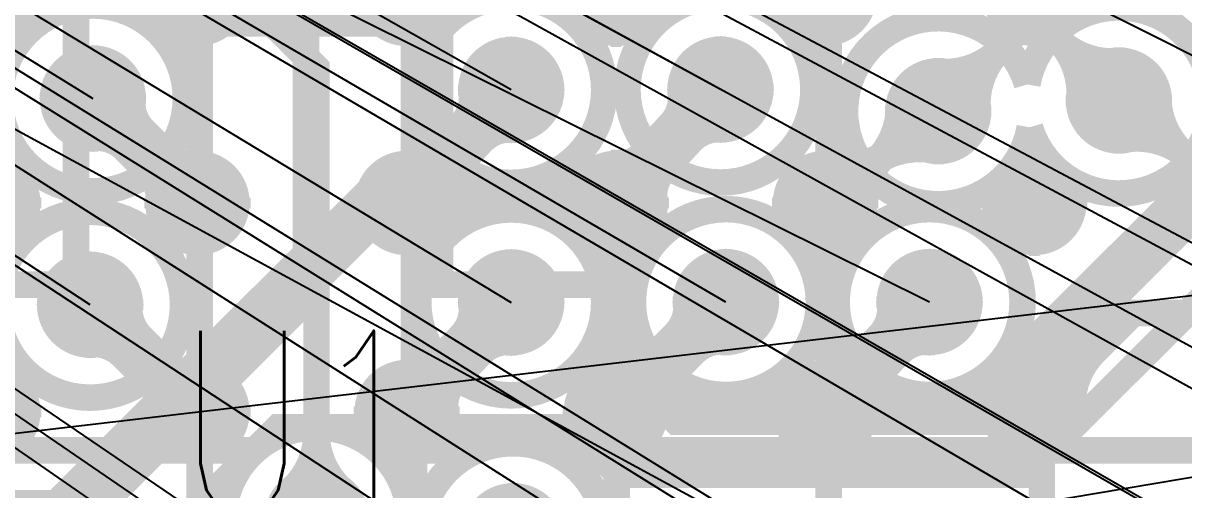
# Model space of a CAD drawing. Extents: x -4539 to 5978, y -4736 to 3041.
# Drawn here: x 1305.8 to 1524.2, y 713.7 to 801.6 of the extents above; entities that cross this region are included whole.
import ezdxf
from ezdxf.enums import TextEntityAlignment as Align

# ---------------------------------------------------------------- set-up
doc = ezdxf.new("R2010")
doc.units = 0
for name, pattern in [('SIG_1', [2, 1, 1]), ('SIG_109', [2, 1, 1]), ('SIG_113', [2, 1, 1]), ('SIG_115', [2, 1, 1]), ('SIG_163', [2, 1, 1]), ('SIG_173', [2, 1, 1]), ('SIG_195', [2, 1, 1]), ('SIG_196', [2, 1, 1]), ('SIG_20', [2, 1, 1]), ('SIG_31', [2, 1, 1]), ('SIG_58', [2, 1, 1]), ('SIG_61', [2, 1, 1]), ('SIG_63', [2, 1, 1]), ('SIG_71', [2, 1, 1])]:
    doc.linetypes.add(name, pattern=pattern)
doc.layers.get('0').update_dxf_attribs({"color": 254, "linetype": 'CONTINUOUS'})
for name, color, linetype in [('DRIL_NPLTE_THRU_01', 16, 'CONTINUOUS'), ('DRIL_NPLTE_THRU_02', 2, 'CONTINUOUS'), ('DRIL_NPLTE_THRU_03', 34, 'CONTINUOUS'), ('DRIL_NPLTE_THRU_04', 96, 'CONTINUOUS'), ('DRIL_NPLTE_THRU_05', 6, 'CONTINUOUS'), ('DRIL_NPLTE_THRU_06', 176, 'CONTINUOUS'), ('DRIL_PLTE_THRU_01', 16, 'CONTINUOUS'), ('DRIL_PLTE_THRU_02', 2, 'CONTINUOUS'), ('DRIL_PLTE_THRU_03', 34, 'CONTINUOUS'), ('DRIL_PLTE_THRU_04', 96, 'CONTINUOUS'), ('DRIL_PLTE_THRU_05', 6, 'CONTINUOUS'), ('DRIL_PLTE_THRU_06', 176, 'CONTINUOUS'), ('DRIL_SYMBOL', 254, 'CONTINUOUS'), ('LINK_00', 254, 'CONTINUOUS'), ('PADS_BOT', 5, 'CONTINUOUS'), ('PADS_INNER', 1, 'CONTINUOUS'), ('PADS_TOP', 1, 'CONTINUOUS'), ('PART_BOT_2DLINE_00', 4, 'CONTINUOUS'), ('PART_NAME_27', 3, 'CONTINUOUS'), ('POUR_VIATHERM_02', 56, 'CONTINUOUS'), ('POUR_VIATHERM_05', 216, 'CONTINUOUS'), ('POUR_VOID_02', 56, 'CONTINUOUS'), ('POUR_VOID_05', 216, 'CONTINUOUS'), ('TEAR_01', 1, 'CONTINUOUS'), ('TEAR_03', 43, 'CONTINUOUS'), ('TEAR_04', 3, 'CONTINUOUS'), ('TEAR_06', 5, 'CONTINUOUS'), ('TRACE_01', 1, 'CONTINUOUS'), ('TRACE_03', 43, 'CONTINUOUS'), ('TRACE_04', 3, 'CONTINUOUS'), ('TRACE_06', 5, 'CONTINUOUS'), ('VIAPTS', 1, 'CONTINUOUS')]:
    doc.layers.add(name, color=color, linetype=linetype)
doc.styles.add('W5', font='simplex', dxfattribs={"width": 0.75})

# ---------------------------------------------------------------- blocks, each defined once
blk = doc.blocks.new('POUR_VOID_619')
at = {"layer": 'POUR_VOID_02', "const_width": 5}
blk.add_lwpolyline([(-4856.5, -5792, 1), (-4821.5, -5792, 1)], format="xyb", close=True, dxfattribs=at)
blk = doc.blocks.new('POUR_VOID_608')
at = {"layer": 'POUR_VOID_02', "const_width": 5}
blk.add_lwpolyline([(-4819.5, -5795, 1), (-4784.5, -5795, 1)], format="xyb", close=True, dxfattribs=at)
blk = doc.blocks.new('POUR_VOID_588')
at = {"layer": 'POUR_VOID_02', "const_width": 5}
blk.add_lwpolyline([(-4705.24, -5709.97, -8.563783), (-4704.76, -5718.03, -8.563783)], format="xyb", close=True, dxfattribs=at)
blk = doc.blocks.new('POUR_VOID_587')
at = {"layer": 'POUR_VOID_02', "const_width": 5}
blk.add_lwpolyline([(-4741.12, -5750.94, 1), (-4706.12, -5750.94, 1)], format="xyb", close=True, dxfattribs=at)
blk = doc.blocks.new('POUR_OUTLINE_418')
for name in ['POUR_VOID_588', 'POUR_VOID_587', 'POUR_VOID_619', 'POUR_VOID_608']:
    blk.add_blockref(name, (0, 0))
blk = doc.blocks.new('POUR_VIATHERM_834')
at = {"layer": 'POUR_VIATHERM_02'}
for points in [[(-4761.96, -5740.94), (-4761.96, -5740.94)], [(-4771.96, -5750.94), (-4771.96, -5750.94)], [(-4751.96, -5750.94), (-4751.96, -5750.94)], [(-4761.96, -5760.94), (-4761.96, -5760.94)]]:
    blk.add_lwpolyline(points, dxfattribs=at)
blk = doc.blocks.new('POUR_VIATHERM_835')
at = {"layer": 'POUR_VIATHERM_02'}
for points in [[(-4802.36, -5741), (-4802.36, -5741)], [(-4812.36, -5751), (-4812.36, -5751)], [(-4792.36, -5751), (-4792.36, -5751)], [(-4802.36, -5761), (-4802.36, -5761)]]:
    blk.add_lwpolyline(points, dxfattribs=at)
blk = doc.blocks.new('POUR_VIATHERM_836')
at = {"layer": 'POUR_VIATHERM_02'}
for points in [[(-4881.63, -5741.44), (-4881.63, -5741.44)], [(-4891.63, -5751.44), (-4891.63, -5751.44)], [(-4871.63, -5751.44), (-4871.63, -5751.44)], [(-4881.63, -5761.44), (-4881.63, -5761.44)]]:
    blk.add_lwpolyline(points, dxfattribs=at)
blk = doc.blocks.new('POUR_VIATHERM_838')
at = {"layer": 'POUR_VIATHERM_02'}
for points in [[(-4762.99, -5700.94), (-4762.99, -5700.94)], [(-4772.99, -5710.94), (-4772.99, -5710.94)], [(-4752.99, -5710.94), (-4752.99, -5710.94)], [(-4762.99, -5720.94), (-4762.99, -5720.94)]]:
    blk.add_lwpolyline(points, dxfattribs=at)
blk = doc.blocks.new('POUR_VIATHERM_839')
at = {"layer": 'POUR_VIATHERM_02'}
for points in [[(-4802.36, -5701), (-4802.36, -5701)], [(-4812.36, -5711), (-4812.36, -5711)], [(-4792.36, -5711), (-4792.36, -5711)], [(-4802.36, -5721), (-4802.36, -5721)]]:
    blk.add_lwpolyline(points, dxfattribs=at)
blk = doc.blocks.new('POUR_VIATHERM_840')
at = {"layer": 'POUR_VIATHERM_02'}
for points in [[(-4881.1, -5702.6), (-4881.1, -5702.6)], [(-4891.1, -5712.6), (-4891.1, -5712.6)], [(-4871.1, -5712.6), (-4871.1, -5712.6)], [(-4881.1, -5722.6), (-4881.1, -5722.6)]]:
    blk.add_lwpolyline(points, dxfattribs=at)
blk = doc.blocks.new('POUR_HEADER_0')
for name in ['POUR_OUTLINE_418', 'POUR_VIATHERM_840', 'POUR_VIATHERM_839', 'POUR_VIATHERM_838', 'POUR_VIATHERM_836', 'POUR_VIATHERM_835', 'POUR_VIATHERM_834']:
    blk.add_blockref(name, (6185, 6485))
blk = doc.blocks.new('POUR_VOID_254')
at = {"layer": 'POUR_VOID_05', "const_width": 5}
blk.add_lwpolyline([(-4898.6, -5712.6, 1), (-4863.6, -5712.6, 1)], format="xyb", close=True, dxfattribs=at)
blk = doc.blocks.new('POUR_VOID_253')
at = {"layer": 'POUR_VOID_05', "const_width": 5}
blk.add_lwpolyline([(-4899.13, -5751.44, 1), (-4864.13, -5751.44, 1)], format="xyb", close=True, dxfattribs=at)
blk = doc.blocks.new('POUR_VOID_240')
at = {"layer": 'POUR_VOID_05', "const_width": 5}
blk.add_lwpolyline([(-4819.86, -5711, 1), (-4784.86, -5711, 1)], format="xyb", close=True, dxfattribs=at)
blk = doc.blocks.new('POUR_VOID_239')
at = {"layer": 'POUR_VOID_05', "const_width": 5}
blk.add_lwpolyline([(-4819.86, -5751, 1), (-4784.86, -5751, 1)], format="xyb", close=True, dxfattribs=at)
blk = doc.blocks.new('POUR_VOID_234')
at = {"layer": 'POUR_VOID_05', "const_width": 5}
blk.add_lwpolyline([(-4780.49, -5710.94, 1), (-4745.49, -5710.94, 1)], format="xyb", close=True, dxfattribs=at)
blk = doc.blocks.new('POUR_VOID_233')
at = {"layer": 'POUR_VOID_05', "const_width": 5}
blk.add_lwpolyline([(-4779.46, -5750.94, 1), (-4744.46, -5750.94, 1)], format="xyb", close=True, dxfattribs=at)
blk = doc.blocks.new('POUR_VOID_218')
at = {"layer": 'POUR_VOID_05', "const_width": 5}
blk.add_lwpolyline([(-4705.24, -5709.97, -8.563783), (-4704.76, -5718.03, -8.563783)], format="xyb", close=True, dxfattribs=at)
blk = doc.blocks.new('POUR_VOID_187')
at = {"layer": 'POUR_VOID_05', "const_width": 5}
blk.add_lwpolyline([(-5024.47, -5778.84), (-4850.53, -5778.84, -0.376162), (-4827.47, -5778.84), (-4808.71, -5778.84, -0.199413), (-4795.29, -5778.84), (-4391.42, -5778.84, -0.909159), (-4356.58, -5778.84), (-4312.89, -5778.84), (-4312.89, -5777.98, -0.431654), (-4312.89, -5752.51), (-4312.89, -5740.93, -0.340655), (-4312.89, -5719.57), (-4312.89, -5710.74, -0.604085), (-4312.89, -5679.76), (-4312.89, -5674.69, -1.551332), (-4338.5, -5655.7, -1.352846), (-4312.89, -5634.16), (-4312.89, -5488.72, -0.414214), (-4297.89, -5473.72)], format="xyb", dxfattribs=at)
blk = doc.blocks.new('POUR_OUTLINE_162')
for name in ['POUR_VOID_187', 'POUR_VOID_240', 'POUR_VOID_234', 'POUR_VOID_254', 'POUR_VOID_218', 'POUR_VOID_239', 'POUR_VOID_233', 'POUR_VOID_253']:
    blk.add_blockref(name, (0, 0))
blk = doc.blocks.new('POUR_VIATHERM_406')
at = {"layer": 'POUR_VIATHERM_05'}
for points in [[(-4723.62, -5740.94), (-4723.62, -5740.94)], [(-4733.62, -5750.94), (-4733.62, -5750.94)], [(-4713.62, -5750.94), (-4713.62, -5750.94)], [(-4723.62, -5760.94), (-4723.62, -5760.94)]]:
    blk.add_lwpolyline(points, dxfattribs=at)
blk = doc.blocks.new('POUR_HEADER_3')
for name in ['POUR_OUTLINE_162', 'POUR_VIATHERM_406']:
    blk.add_blockref(name, (6185, 6485))
blk = doc.blocks.new('DRIL_SYMBOL_0')
at = {"layer": 'DRIL_SYMBOL', "const_width": 2}
for points in [[(0, -10), (0, 10)], [(-10, 0), (10, 0)]]:
    blk.add_lwpolyline(points, dxfattribs=at)
blk = doc.blocks.new('DRIL_HOLE_0')
blk.add_lwpolyline([(0, 0, 1), (0, 0, 1)], format="xyb", close=True)
blk.add_blockref('DRIL_SYMBOL_0', (0, 0))
blk = doc.blocks.new('PAD_2')
blk.add_lwpolyline([(0, 0, 1), (0, 0, 1)], format="xyb", close=True)
blk = doc.blocks.new('PAD_8')
at = {"const_width": 9.84}
blk.add_lwpolyline([(0, -4.92, 1), (0, 4.92, 1)], format="xyb", close=True, dxfattribs=at)
blk = doc.blocks.new('STK_TOP_10')
at = {"layer": 'DRIL_NPLTE_THRU_01'}
blk.add_blockref('DRIL_HOLE_0', (0, 0), dxfattribs=at)
at = {"layer": 'DRIL_NPLTE_THRU_02'}
blk.add_blockref('DRIL_HOLE_0', (0, 0), dxfattribs=at)
at = {"layer": 'DRIL_NPLTE_THRU_03'}
blk.add_blockref('DRIL_HOLE_0', (0, 0), dxfattribs=at)
at = {"layer": 'DRIL_NPLTE_THRU_04'}
blk.add_blockref('DRIL_HOLE_0', (0, 0), dxfattribs=at)
at = {"layer": 'DRIL_NPLTE_THRU_05'}
blk.add_blockref('DRIL_HOLE_0', (0, 0), dxfattribs=at)
at = {"layer": 'DRIL_NPLTE_THRU_06'}
blk.add_blockref('DRIL_HOLE_0', (0, 0), dxfattribs=at)
at = {"layer": 'PADS_BOT'}
blk.add_blockref('PAD_2', (0, 0), dxfattribs=at)
at = {"layer": 'PADS_INNER'}
blk.add_blockref('PAD_2', (0, 0), dxfattribs=at)
at = {"layer": 'PADS_TOP'}
blk.add_blockref('PAD_8', (0, 0), dxfattribs=at)
blk = doc.blocks.new('SYM_TOP_8')
for p in [(-59.06, 98.43), (-19.69, 98.43), (19.69, 98.43), (59.06, 98.43), (98.43, 98.43), (137.8, 98.43), (-59.06, 59.06), (-19.69, 59.06), (19.69, 59.06), (59.06, 59.06), (98.43, 59.06), (137.8, 59.06), (-59.06, 19.69), (-19.69, 19.69), (19.69, 19.69), (59.06, 19.69), (98.43, 19.69), (137.8, 19.69)]:
    blk.add_blockref('STK_TOP_10', p)
blk = doc.blocks.new('PART_TOP_33')
blk.add_blockref('SYM_TOP_8', (0, 0))
at = {"layer": 'PART_NAME_27', "style": 'W5', "width": 0.75}
blk.add_text('U1', height=35, dxfattribs=at).set_placement((0, 0), align=Align.CENTER)
blk = doc.blocks.new('SMOOTH_5')
at = {"const_width": 2.5}
blk.add_lwpolyline([(-1.25, 0, 1), (1.25, 0, 1)], format="xyb", close=True, dxfattribs=at)
blk = doc.blocks.new('PART_BODY_BOT_9')
at = {"layer": 'PART_BOT_2DLINE_00', "const_width": 5}
blk.add_lwpolyline([(-338.58, 265.75), (-42.32, 265.75), (-42.32, 232.53), (42.32, 232.53), (42.32, 265.75), (338.58, 265.75), (338.58, -265.75), (-338.58, -265.75)], close=True, dxfattribs=at)
at = {"layer": 'PART_BOT_2DLINE_00'}
for p in [(-42.32, 265.75), (42.32, 265.75), (-42.32, 232.53)]:
    blk.add_blockref('SMOOTH_5', p, dxfattribs=at)
blk = doc.blocks.new('SYM_BOT_11')
blk.add_blockref('PART_BODY_BOT_9', (0, 0))
blk = doc.blocks.new('PART_BOT_36')
blk.add_blockref('SYM_BOT_11', (0, 0))
blk = doc.blocks.new('PART_BOT_39')
blk.add_blockref('SYM_BOT_11', (0, 0))
blk = doc.blocks.new('TRACE_1284')
at = {"layer": 'TRACE_06', "linetype": 'SIG_1', "const_width": 5}
blk.add_lwpolyline([(1158.27, 320.24), (1158.27, 337.66), (1161.08, 345.3), (1165.14, 356.3), (1165.14, 363.89), (1189.79, 388.54), (1191.43, 388.54), (1250.42, 447.53), (1250.42, 464.17), (1277.66, 491.41), (1283.34, 491.41), (1300.45, 508.51), (1300.45, 690.74), (1359, 749.29), (1359, 824)], dxfattribs=at)
blk = doc.blocks.new('SMOOTH_10')
at = {"const_width": 5}
blk.add_lwpolyline([(-2.5, 0, 1), (2.5, 0, 1)], format="xyb", close=True, dxfattribs=at)
blk = doc.blocks.new('TRACE_900')
at = {"layer": 'TRACE_03', "linetype": 'SIG_20', "const_width": 10}
blk.add_lwpolyline([(816, 639), (954.95, 639), (1005.24, 689.29), (1143.71, 689.29), (1145, 688), (1183, 688), (1203.66, 708.66), (1313, 708.66), (1373.34, 769), (1405.92, 769), (1417.84, 757.08), (1417.84, 740.98), (1429.75, 729.06), (1486.72, 729.06), (1547.01, 789.35), (1565.42, 789.35), (1584.07, 808), (1626.8, 808), (1629.1, 810.3), (1764.65, 810.3), (1786.03, 831.68), (1843.68, 831.68), (1871, 859)], dxfattribs=at)
at = {"layer": 'TRACE_03'}
for p in [(1373.34, 769), (1405.92, 769), (1417.84, 757.08), (1417.84, 740.98), (1429.75, 729.06), (1486.72, 729.06)]:
    blk.add_blockref('SMOOTH_10', p, dxfattribs=at)
blk = doc.blocks.new('TEAR_2008008000141')
at = {"const_width": 5}
for points in [[(11.67, 11.67, -0.196262), (1.42, 7.36)], [(11.67, 11.67, -0.067729), (4.35, 6.11)], [(11.67, 11.67, 0.067729), (6.11, 4.35)], [(11.67, 11.67, 0.196262), (7.36, 1.42)]]:
    blk.add_lwpolyline(points, format="xyb", dxfattribs=at)
for p in [(11.67, 11.67), (11.67, 11.67), (11.67, 11.67), (11.67, 11.67), (1.42, 7.36), (4.35, 6.11), (6.11, 4.35), (7.36, 1.42)]:
    blk.add_blockref('SMOOTH_5', p)
blk = doc.blocks.new('TEAR_2008008000142')
at = {"const_width": 5}
for points in [[(-11.67, -11.67, 0.196262), (-7.36, -1.42)], [(-11.67, -11.67, 0.067729), (-6.11, -4.35)], [(-11.67, -11.67, -0.067729), (-4.35, -6.11)], [(-11.67, -11.67, -0.196262), (-1.42, -7.36)]]:
    blk.add_lwpolyline(points, format="xyb", dxfattribs=at)
for p in [(-7.36, -1.42), (-6.11, -4.35), (-4.35, -6.11), (-1.42, -7.36), (-11.67, -11.67), (-11.67, -11.67), (-11.67, -11.67), (-11.67, -11.67)]:
    blk.add_blockref('SMOOTH_5', p)
blk = doc.blocks.new('TRACE_992')
at = {"layer": 'TRACE_03', "linetype": 'SIG_31', "const_width": 5}
blk.add_lwpolyline([(1478, 785), (1500.96, 807.96), (1557.71, 807.96), (1574, 824.25), (1574, 831.75), (1589.25, 847), (1652, 847), (1676, 871)], dxfattribs=at)
at = {"layer": 'TEAR_03'}
for name, p in [('TEAR_2008008000142', (1676, 871)), ('TEAR_2008008000141', (1478, 785))]:
    blk.add_blockref(name, p, dxfattribs=at)
at = {"layer": 'TRACE_03'}
for p in [(1676, 871), (1589.25, 847), (1652, 847), (1574, 831.75), (1574, 824.25), (1500.96, 807.96), (1557.71, 807.96), (1478, 785)]:
    blk.add_blockref('SMOOTH_5', p, dxfattribs=at)
blk = doc.blocks.new('TEAR_2008008000145')
at = {"const_width": 5}
for points in [[(12.55, 10.18, -0.196261), (2.14, 7.03)], [(12.55, 10.18, -0.067729), (4.86, 5.5)], [(12.55, 10.18, 0.067729), (6.39, 3.62)], [(12.55, 10.18, 0.196262), (7.31, 0.64)]]:
    blk.add_lwpolyline(points, format="xyb", dxfattribs=at)
for p in [(12.55, 10.18), (12.55, 10.18), (12.55, 10.18), (12.55, 10.18), (2.14, 7.03), (4.86, 5.5), (6.39, 3.62), (7.31, 0.64)]:
    blk.add_blockref('SMOOTH_5', p)
blk = doc.blocks.new('TEAR_2008008000146')
at = {"const_width": 5}
for points in [[(-12.81, -10.39, 0.196262), (-7.47, -0.65)], [(-12.81, -10.39, 0.067729), (-6.53, -3.7)], [(-12.81, -10.39, -0.067729), (-4.96, -5.62)], [(-12.81, -10.39, -0.196262), (-2.18, -7.18)]]:
    blk.add_lwpolyline(points, format="xyb", dxfattribs=at)
for p in [(-7.47, -0.65), (-6.53, -3.7), (-4.96, -5.62), (-2.18, -7.18), (-12.81, -10.39), (-12.81, -10.39), (-12.81, -10.39), (-12.81, -10.39)]:
    blk.add_blockref('SMOOTH_5', p)
blk = doc.blocks.new('TRACE_990')
at = {"layer": 'TRACE_01', "linetype": 'SIG_31', "const_width": 5}
blk.add_lwpolyline([(1456.69, 767.72), (1478, 785)], dxfattribs=at)
at = {"layer": 'TEAR_01'}
for name, p in [('TEAR_2008008000146', (1478, 785)), ('TEAR_2008008000145', (1456.69, 767.72))]:
    blk.add_blockref(name, p, dxfattribs=at)
at = {"layer": 'TRACE_01'}
for p in [(1478, 785), (1456.69, 767.72)]:
    blk.add_blockref('SMOOTH_5', p, dxfattribs=at)
blk = doc.blocks.new('TRACE_1996')
at = {"layer": 'TRACE_04', "linetype": 'SIG_58', "const_width": 5}
blk.add_lwpolyline([(1331.5, 822.37), (1331.5, 804.45), (1339, 796.95), (1339, 506.87), (1370.18, 475.69), (1370.18, 377.81)], dxfattribs=at)
at = {"layer": 'TRACE_04'}
blk.add_blockref('SMOOTH_5', (1339, 796.95), dxfattribs=at)
blk = doc.blocks.new('TEAR_2008008000277')
at = {"const_width": 5}
for points in [[(-11.67, 11.67, 0.196262), (-1.42, 7.36)], [(-11.67, 11.67, -0.196262), (-7.36, 1.42)], [(-11.67, 11.67, 0.067729), (-4.35, 6.11)], [(-11.67, 11.67, -0.067729), (-6.11, 4.35)]]:
    blk.add_lwpolyline(points, format="xyb", dxfattribs=at)
for p in [(-11.67, 11.67), (-11.67, 11.67), (-11.67, 11.67), (-11.67, 11.67), (-1.42, 7.36), (-6.11, 4.35), (-4.35, 6.11), (-7.36, 1.42)]:
    blk.add_blockref('SMOOTH_5', p)
blk = doc.blocks.new('TRACE_2922')
at = {"layer": 'TRACE_06', "linetype": 'SIG_61', "const_width": 5}
blk.add_lwpolyline([(596.86, 1076.74), (690.42, 983.18), (1205.94, 983.18), (1342.74, 846.39), (1402.77, 846.39), (1417.32, 831.84), (1417.32, 821.71), (1431.11, 807.92), (1491.08, 807.92), (1512, 787)], dxfattribs=at)
at = {"layer": 'TEAR_06'}
blk.add_blockref('TEAR_2008008000277', (1512, 787), dxfattribs=at)
at = {"layer": 'TRACE_06'}
blk.add_blockref('SMOOTH_5', (1512, 787), dxfattribs=at)
blk = doc.blocks.new('TEAR_2008008000278')
at = {"const_width": 5}
for points in [[(12.74, -10.48, -0.196262), (7.47, -0.71)], [(12.74, -10.48, -0.067729), (6.5, -3.74)], [(12.74, -10.48, 0.067729), (4.92, -5.66)], [(12.74, -10.48, 0.196262), (2.13, -7.19)]]:
    blk.add_lwpolyline(points, format="xyb", dxfattribs=at)
for p in [(7.47, -0.71), (6.5, -3.74), (4.92, -5.66), (2.13, -7.19), (12.74, -10.48), (12.74, -10.48), (12.74, -10.48), (12.74, -10.48)]:
    blk.add_blockref('SMOOTH_5', p)
blk = doc.blocks.new('TEAR_2008008000279')
at = {"const_width": 5}
for points in [[(-12.47, 10.26, 0.196261), (-2.09, 7.04)], [(-12.47, 10.26, -0.196261), (-7.31, 0.69)], [(-12.47, 10.26, 0.067729), (-4.82, 5.54)], [(-12.47, 10.26, -0.067729), (-6.36, 3.67)]]:
    blk.add_lwpolyline(points, format="xyb", dxfattribs=at)
for p in [(-12.47, 10.26), (-12.47, 10.26), (-12.47, 10.26), (-12.47, 10.26), (-2.09, 7.04), (-4.82, 5.54), (-6.36, 3.67), (-7.31, 0.69)]:
    blk.add_blockref('SMOOTH_5', p)
blk = doc.blocks.new('TRACE_1154')
at = {"layer": 'TRACE_01', "linetype": 'SIG_61', "const_width": 5}
blk.add_lwpolyline([(1512, 787), (1535.43, 767.72)], dxfattribs=at)
at = {"layer": 'TEAR_01'}
for name, p in [('TEAR_2008008000278', (1512, 787)), ('TEAR_2008008000279', (1535.43, 767.72))]:
    blk.add_blockref(name, p, dxfattribs=at)
at = {"layer": 'TRACE_01'}
for p in [(1512, 787), (1535.43, 767.72)]:
    blk.add_blockref('SMOOTH_5', p, dxfattribs=at)
blk = doc.blocks.new('TEAR_2008008000293')
at = {"const_width": 5}
for points in [[(11.42, 11.42, -0.196262), (1.4, 7.21)], [(11.42, 11.42, -0.067729), (4.26, 5.98)], [(11.42, 11.42, 0.067729), (5.98, 4.26)], [(11.42, 11.42, 0.196262), (7.21, 1.4)]]:
    blk.add_lwpolyline(points, format="xyb", dxfattribs=at)
for p in [(11.42, 11.42), (11.42, 11.42), (11.42, 11.42), (11.42, 11.42), (1.4, 7.21), (4.26, 5.98), (5.98, 4.26), (7.21, 1.4)]:
    blk.add_blockref('SMOOTH_5', p)
blk = doc.blocks.new('TEAR_2008008000294')
at = {"const_width": 5}
for points in [[(-16.5, 0, 0.196262), (-6.21, 4.2)], [(-16.5, 0, 0.067729), (-7.4, 1.24)], [(-16.5, 0, -0.196262), (-6.21, -4.2)], [(-16.5, 0, -0.067729), (-7.4, -1.24)]]:
    blk.add_lwpolyline(points, format="xyb", dxfattribs=at)
for p in [(-6.21, 4.2), (-16.5, 0), (-16.5, 0), (-16.5, 0), (-16.5, 0), (-7.4, 1.24), (-7.4, -1.24), (-6.21, -4.2)]:
    blk.add_blockref('SMOOTH_5', p)
blk = doc.blocks.new('TRACE_756')
at = {"layer": 'TRACE_01', "linetype": 'SIG_63', "const_width": 5}
blk.add_lwpolyline([(1496.06, 728.35), (1514.72, 747), (1552, 747)], dxfattribs=at)
at = {"layer": 'TEAR_01'}
for name, p in [('TEAR_2008008000294', (1552, 747)), ('TEAR_2008008000293', (1496.06, 728.35))]:
    blk.add_blockref(name, p, dxfattribs=at)
at = {"layer": 'TRACE_01'}
for p in [(1514.72, 747), (1552, 747), (1496.06, 728.35)]:
    blk.add_blockref('SMOOTH_5', p, dxfattribs=at)
blk = doc.blocks.new('TRACE_2082')
at = {"layer": 'TRACE_03', "linetype": 'SIG_71', "const_width": 5}
blk.add_lwpolyline([(1343.5, 708), (1343.5, 715.25), (1353.75, 725.5), (1408.94, 725.5), (1417.88, 716.56), (1494.36, 716.56), (1543.3, 765.5), (1678.25, 765.5), (1680.95, 762.8), (1695.45, 762.8), (1707.83, 775.18), (1746.65, 775.18), (1769.58, 752.25), (2061.5, 752.25), (2092.75, 721), (2092.75, 720), (2118.11, 694.64), (2128.11, 694.64), (2204.38, 618.37), (2289.95, 618.37), (2302.32, 606), (2327, 606)], dxfattribs=at)
at = {"layer": 'TRACE_03'}
for p in [(1353.75, 725.5), (1408.94, 725.5), (1417.88, 716.56), (1494.36, 716.56), (1343.5, 715.25)]:
    blk.add_blockref('SMOOTH_5', p, dxfattribs=at)
blk = doc.blocks.new('TEAR_2008008000336')
at = {"const_width": 5}
for points in [[(11.67, 11.67, -0.196262), (1.42, 7.36)], [(11.67, 11.67, -0.067729), (4.35, 6.11)], [(11.67, 11.67, 0.067729), (6.11, 4.35)], [(11.67, 11.67, 0.196262), (7.36, 1.42)]]:
    blk.add_lwpolyline(points, format="xyb", dxfattribs=at)
for p in [(11.67, 11.67), (11.67, 11.67), (11.67, 11.67), (11.67, 11.67), (1.42, 7.36), (4.35, 6.11), (6.11, 4.35), (7.36, 1.42)]:
    blk.add_blockref('SMOOTH_5', p)
blk = doc.blocks.new('TEAR_2008008000337')
at = {"const_width": 5}
for points in [[(0, -16.5, 0.196262), (-4.2, -6.21)], [(0, -16.5, -0.196262), (4.2, -6.21)], [(0, -16.5, 0.067729), (-1.24, -7.4)], [(0, -16.5, -0.067729), (1.24, -7.4)]]:
    blk.add_lwpolyline(points, format="xyb", dxfattribs=at)
for p in [(-4.2, -6.21), (4.2, -6.21), (-1.24, -7.4), (1.24, -7.4), (0, -16.5), (0, -16.5), (0, -16.5), (0, -16.5)]:
    blk.add_blockref('SMOOTH_5', p)
blk = doc.blocks.new('TRACE_1486')
at = {"layer": 'TRACE_04', "linetype": 'SIG_71', "const_width": 5}
blk.add_lwpolyline([(1358, 673), (1379.32, 694.32), (1379.32, 841.81), (1399, 861.5), (1399, 904)], dxfattribs=at)
at = {"layer": 'TEAR_04'}
for name, p in [('TEAR_2008008000337', (1399, 904)), ('TEAR_2008008000336', (1358, 673))]:
    blk.add_blockref(name, p, dxfattribs=at)
at = {"layer": 'TRACE_04'}
for p in [(1399, 904), (1399, 861.5), (1379.32, 841.81), (1379.32, 694.32), (1358, 673)]:
    blk.add_blockref('SMOOTH_5', p, dxfattribs=at)
blk = doc.blocks.new('TEAR_2008008000517')
at = {"const_width": 5}
for points in [[(0, 16.5, -0.196262), (-4.2, 6.21)], [(0, 16.5, -0.067729), (-1.24, 7.4)], [(0, 16.5, 0.196262), (4.2, 6.21)], [(0, 16.5, 0.067729), (1.24, 7.4)]]:
    blk.add_lwpolyline(points, format="xyb", dxfattribs=at)
for p in [(0, 16.5), (0, 16.5), (0, 16.5), (0, 16.5), (-1.24, 7.4), (1.24, 7.4), (-4.2, 6.21), (4.2, 6.21)]:
    blk.add_blockref('SMOOTH_5', p)
blk = doc.blocks.new('TRACE_2366')
at = {"layer": 'TRACE_04', "linetype": 'SIG_109', "const_width": 5}
blk.add_lwpolyline([(1341.5, 824), (1341.5, 812.67), (1361, 793.17), (1361, 708)], dxfattribs=at)
at = {"layer": 'TEAR_04'}
blk.add_blockref('TEAR_2008008000517', (1361, 708), dxfattribs=at)
at = {"layer": 'TRACE_04'}
for p in [(1341.5, 824), (1341.5, 812.67), (1361, 793.17), (1361, 708)]:
    blk.add_blockref('SMOOTH_5', p, dxfattribs=at)
blk = doc.blocks.new('TRACE_2422')
at = {"layer": 'TRACE_04', "linetype": 'SIG_115', "const_width": 5}
blk.add_lwpolyline([(1440.5, 1146), (1440.5, 1054), (1457.37, 1037.13), (1457.37, 449.63), (1474, 433)], dxfattribs=at)
blk = doc.blocks.new('TEAR_2008008000963')
at = {"const_width": 10}
for points in [[(7.53, 7.53, -0.196262), (0.92, 4.75)], [(7.53, 7.53, 0.196262), (4.75, 0.92)]]:
    blk.add_lwpolyline(points, format="xyb", dxfattribs=at)
for p in [(7.53, 7.53), (7.53, 7.53), (0.92, 4.75), (4.75, 0.92)]:
    blk.add_blockref('SMOOTH_10', p)
blk = doc.blocks.new('TEAR_2008008000964')
at = {"const_width": 10}
for points in [[(-7.78, -7.78, 0.196261), (-4.91, -0.95)], [(-7.78, -7.78, -0.196261), (-0.95, -4.91)]]:
    blk.add_lwpolyline(points, format="xyb", dxfattribs=at)
for p in [(-4.91, -0.95), (-0.95, -4.91), (-7.78, -7.78), (-7.78, -7.78)]:
    blk.add_blockref('SMOOTH_10', p)
blk = doc.blocks.new('TRACE_112')
at = {"layer": 'TRACE_01', "linetype": 'SIG_173', "const_width": 10}
blk.add_lwpolyline([(1417.32, 728.35), (1438.04, 749.06)], dxfattribs=at)
at = {"layer": 'TEAR_01'}
for name, p in [('TEAR_2008008000964', (1438.04, 749.06)), ('TEAR_2008008000963', (1417.32, 728.35))]:
    blk.add_blockref(name, p, dxfattribs=at)
at = {"layer": 'TRACE_01'}
for p in [(1438.04, 749.06), (1417.32, 728.35)]:
    blk.add_blockref('SMOOTH_10', p, dxfattribs=at)
blk = doc.blocks.new('TEAR_2008008000965')
at = {"const_width": 10}
for points in [[(7.35, 7.71, -0.196262), (0.81, 4.78)], [(7.35, 7.71, 0.196262), (4.73, 1.03)]]:
    blk.add_lwpolyline(points, format="xyb", dxfattribs=at)
for p in [(7.35, 7.71), (7.35, 7.71), (0.81, 4.78), (4.73, 1.03)]:
    blk.add_blockref('SMOOTH_10', p)
blk = doc.blocks.new('TEAR_2008008000966')
at = {"const_width": 10}
for points in [[(-7.59, -7.96, 0.196262), (-4.88, -1.07)], [(-7.59, -7.96, -0.196261), (-0.83, -4.93)]]:
    blk.add_lwpolyline(points, format="xyb", dxfattribs=at)
for p in [(-4.88, -1.07), (-0.83, -4.93), (-7.59, -7.96), (-7.59, -7.96)]:
    blk.add_blockref('SMOOTH_10', p)
blk = doc.blocks.new('TRACE_114')
at = {"layer": 'TRACE_01', "linetype": 'SIG_173', "const_width": 10}
blk.add_lwpolyline([(1377.95, 728.35), (1397.64, 749)], dxfattribs=at)
at = {"layer": 'TEAR_01'}
for name, p in [('TEAR_2008008000966', (1397.64, 749)), ('TEAR_2008008000965', (1377.95, 728.35))]:
    blk.add_blockref(name, p, dxfattribs=at)
at = {"layer": 'TRACE_01'}
for p in [(1397.64, 749), (1377.95, 728.35)]:
    blk.add_blockref('SMOOTH_10', p, dxfattribs=at)
blk = doc.blocks.new('TEAR_2008008000967')
at = {"const_width": 10}
for points in [[(7.78, -7.78, -0.196261), (4.91, -0.95)], [(7.78, -7.78, 0.196261), (0.95, -4.91)]]:
    blk.add_lwpolyline(points, format="xyb", dxfattribs=at)
for p in [(4.91, -0.95), (0.95, -4.91), (7.78, -7.78), (7.78, -7.78)]:
    blk.add_blockref('SMOOTH_10', p)
blk = doc.blocks.new('TEAR_2008008000968')
at = {"const_width": 10}
for points in [[(-7.53, 7.53, 0.196262), (-0.92, 4.75)], [(-7.53, 7.53, -0.196262), (-4.75, 0.92)]]:
    blk.add_lwpolyline(points, format="xyb", dxfattribs=at)
for p in [(-7.53, 7.53), (-7.53, 7.53), (-0.92, 4.75), (-4.75, 0.92)]:
    blk.add_blockref('SMOOTH_10', p)
blk = doc.blocks.new('TRACE_80')
at = {"layer": 'TRACE_01', "linetype": 'SIG_173', "const_width": 10}
blk.add_lwpolyline([(1318.37, 748.56), (1338.58, 728.35)], dxfattribs=at)
at = {"layer": 'TEAR_01'}
for name, p in [('TEAR_2008008000967', (1318.37, 748.56)), ('TEAR_2008008000968', (1338.58, 728.35))]:
    blk.add_blockref(name, p, dxfattribs=at)
at = {"layer": 'TRACE_01'}
for p in [(1318.37, 748.56), (1338.58, 728.35)]:
    blk.add_blockref('SMOOTH_10', p, dxfattribs=at)
blk = doc.blocks.new('TEAR_2008008000971')
at = {"const_width": 10}
for points in [[(7.22, 7.83, -0.196262), (0.73, 4.79)], [(7.22, 7.83, 0.196262), (4.71, 1.11)]]:
    blk.add_lwpolyline(points, format="xyb", dxfattribs=at)
for p in [(7.22, 7.83), (7.22, 7.83), (0.73, 4.79), (4.71, 1.11)]:
    blk.add_blockref('SMOOTH_10', p)
blk = doc.blocks.new('TEAR_2008008000972')
at = {"const_width": 10}
for points in [[(-7.46, -8.09, 0.196262), (-4.87, -1.15)], [(-7.46, -8.09, -0.196262), (-0.75, -4.94)]]:
    blk.add_lwpolyline(points, format="xyb", dxfattribs=at)
for p in [(-4.87, -1.15), (-0.75, -4.94), (-7.46, -8.09), (-7.46, -8.09)]:
    blk.add_blockref('SMOOTH_10', p)
blk = doc.blocks.new('TRACE_116')
at = {"layer": 'TRACE_01', "linetype": 'SIG_173', "const_width": 10}
blk.add_lwpolyline([(1417.32, 767.72), (1437.01, 789.06)], dxfattribs=at)
at = {"layer": 'TEAR_01'}
for name, p in [('TEAR_2008008000972', (1437.01, 789.06)), ('TEAR_2008008000971', (1417.32, 767.72))]:
    blk.add_blockref(name, p, dxfattribs=at)
at = {"layer": 'TRACE_01'}
for p in [(1437.01, 789.06), (1417.32, 767.72)]:
    blk.add_blockref('SMOOTH_10', p, dxfattribs=at)
blk = doc.blocks.new('TEAR_2008008000973')
at = {"const_width": 10}
for points in [[(7.23, 7.82, -0.196261), (0.73, 4.79)], [(7.23, 7.82, 0.196261), (4.71, 1.1)]]:
    blk.add_lwpolyline(points, format="xyb", dxfattribs=at)
for p in [(7.23, 7.82), (7.23, 7.82), (0.73, 4.79), (4.71, 1.1)]:
    blk.add_blockref('SMOOTH_10', p)
blk = doc.blocks.new('TEAR_2008008000974')
at = {"const_width": 10}
for points in [[(-7.47, -8.08, 0.196262), (-4.87, -1.14)], [(-7.47, -8.08, -0.196262), (-0.76, -4.94)]]:
    blk.add_lwpolyline(points, format="xyb", dxfattribs=at)
for p in [(-4.87, -1.14), (-0.76, -4.94), (-7.47, -8.08), (-7.47, -8.08)]:
    blk.add_blockref('SMOOTH_10', p)
blk = doc.blocks.new('TRACE_118')
at = {"layer": 'TRACE_01', "linetype": 'SIG_173', "const_width": 10}
blk.add_lwpolyline([(1377.95, 767.72), (1397.64, 789)], dxfattribs=at)
at = {"layer": 'TEAR_01'}
for name, p in [('TEAR_2008008000974', (1397.64, 789)), ('TEAR_2008008000973', (1377.95, 767.72))]:
    blk.add_blockref(name, p, dxfattribs=at)
at = {"layer": 'TRACE_01'}
for p in [(1397.64, 789), (1377.95, 767.72)]:
    blk.add_blockref('SMOOTH_10', p, dxfattribs=at)
blk = doc.blocks.new('TEAR_2008008000975')
at = {"const_width": 10}
for points in [[(7.78, -7.78, -0.196261), (4.91, -0.95)], [(7.78, -7.78, 0.196261), (0.95, -4.91)]]:
    blk.add_lwpolyline(points, format="xyb", dxfattribs=at)
for p in [(4.91, -0.95), (0.95, -4.91), (7.78, -7.78), (7.78, -7.78)]:
    blk.add_blockref('SMOOTH_10', p)
blk = doc.blocks.new('TEAR_2008008000976')
at = {"const_width": 10}
for points in [[(-7.53, 7.53, 0.196262), (-0.92, 4.75)], [(-7.53, 7.53, -0.196262), (-4.75, 0.92)]]:
    blk.add_lwpolyline(points, format="xyb", dxfattribs=at)
for p in [(-7.53, 7.53), (-7.53, 7.53), (-0.92, 4.75), (-4.75, 0.92)]:
    blk.add_blockref('SMOOTH_10', p)
blk = doc.blocks.new('TRACE_86')
at = {"layer": 'TRACE_01', "linetype": 'SIG_173', "const_width": 10}
blk.add_lwpolyline([(1318.9, 787.4), (1338.58, 767.72)], dxfattribs=at)
at = {"layer": 'TEAR_01'}
for name, p in [('TEAR_2008008000975', (1318.9, 787.4)), ('TEAR_2008008000976', (1338.58, 767.72))]:
    blk.add_blockref(name, p, dxfattribs=at)
at = {"layer": 'TRACE_01'}
for p in [(1318.9, 787.4), (1338.58, 767.72)]:
    blk.add_blockref('SMOOTH_10', p, dxfattribs=at)
blk = doc.blocks.new('TEAR_2008008001195')
at = {"const_width": 10}
for points in [[(7.34, 7.72, -0.196262), (0.8, 4.78)], [(7.34, 7.72, 0.196262), (4.73, 1.04)]]:
    blk.add_lwpolyline(points, format="xyb", dxfattribs=at)
for p in [(7.34, 7.72), (7.34, 7.72), (0.8, 4.78), (4.73, 1.04)]:
    blk.add_blockref('SMOOTH_10', p)
blk = doc.blocks.new('TEAR_2008008001196')
at = {"const_width": 10}
for points in [[(-7.58, -7.97, 0.196261), (-4.88, -1.07)], [(-7.58, -7.97, -0.196261), (-0.82, -4.93)]]:
    blk.add_lwpolyline(points, format="xyb", dxfattribs=at)
for p in [(-4.88, -1.07), (-0.82, -4.93), (-7.58, -7.97), (-7.58, -7.97)]:
    blk.add_blockref('SMOOTH_10', p)
blk = doc.blocks.new('TRACE_110')
at = {"layer": 'TRACE_01', "linetype": 'SIG_196', "const_width": 10}
blk.add_lwpolyline([(1456.69, 728.35), (1476.38, 749.06)], dxfattribs=at)
at = {"layer": 'TEAR_01'}
for name, p in [('TEAR_2008008001196', (1476.38, 749.06)), ('TEAR_2008008001195', (1456.69, 728.35))]:
    blk.add_blockref(name, p, dxfattribs=at)
at = {"layer": 'TRACE_01'}
for p in [(1476.38, 749.06), (1456.69, 728.35)]:
    blk.add_blockref('SMOOTH_10', p, dxfattribs=at)
blk = doc.blocks.new('DRIL_SYMBOL_7')
at = {"layer": 'DRIL_SYMBOL', "const_width": 2}
for points in [[(0, -10), (0, 10)], [(-10, 0), (10, 0)]]:
    blk.add_lwpolyline(points, dxfattribs=at)
blk = doc.blocks.new('DRIL_HOLE_7')
at = {"const_width": 3.5}
blk.add_lwpolyline([(-1.75, 0, 1), (1.75, 0, 1)], format="xyb", close=True, dxfattribs=at)
blk.add_blockref('DRIL_SYMBOL_7', (0, 0))
blk = doc.blocks.new('PAD_15')
at = {"const_width": 10}
blk.add_lwpolyline([(0, -5, 1), (0, 5, 1)], format="xyb", close=True, dxfattribs=at)
blk = doc.blocks.new('STK_TOP_26')
at = {"layer": 'DRIL_PLTE_THRU_01'}
blk.add_blockref('DRIL_HOLE_7', (0, 0), dxfattribs=at)
at = {"layer": 'DRIL_PLTE_THRU_02'}
blk.add_blockref('DRIL_HOLE_7', (0, 0), dxfattribs=at)
at = {"layer": 'DRIL_PLTE_THRU_03'}
blk.add_blockref('DRIL_HOLE_7', (0, 0), dxfattribs=at)
at = {"layer": 'DRIL_PLTE_THRU_04'}
blk.add_blockref('DRIL_HOLE_7', (0, 0), dxfattribs=at)
at = {"layer": 'DRIL_PLTE_THRU_05'}
blk.add_blockref('DRIL_HOLE_7', (0, 0), dxfattribs=at)
at = {"layer": 'DRIL_PLTE_THRU_06'}
blk.add_blockref('DRIL_HOLE_7', (0, 0), dxfattribs=at)
at = {"layer": 'PADS_BOT'}
blk.add_blockref('PAD_15', (0, 0), dxfattribs=at)
at = {"layer": 'PADS_INNER'}
blk.add_blockref('PAD_15', (0, 0), dxfattribs=at)
at = {"layer": 'PADS_TOP'}
blk.add_blockref('PAD_15', (0, 0), dxfattribs=at)
blk = doc.blocks.new('SYM_TOP_2')
blk.add_blockref('STK_TOP_26', (0, 0))

msp = doc.modelspace()

# ---------------------------------------------------------------- linework, layer by layer
at = {"layer": 'LINK_00', "linetype": 'SIG_196'}
for p in [(2252.1, 266.5), (1476.38, 749.06)]:
    msp.add_line(p, (166.14, 1400), dxfattribs=at)
at = {"layer": 'LINK_00', "linetype": 'SIG_173'}
for p, q in [((1899.02, 535.99), (322.05, 1400)), ((322.05, 1400), (2456, 171)), ((322.05, 1400), (2380.75, 192.75)), ((322.05, 1400), (2524.12, 179.47)), ((322.05, 1400), (2311, 171)), ((2249.57, 201.5), (322.05, 1400)), ((322.05, 1400), (2170.96, 223.18)), ((322.05, 1400), (2046.64, 220)), ((1397.64, 789), (322.05, 1400)), ((2053.51, 401.87), (322.05, 1400)), ((322.05, 1400), (1397.64, 749)), ((1438.04, 749.06), (322.05, 1400)), ((1318.37, 748.56), (322.05, 1400)), ((322.05, 1400), (1437.01, 629.92)), ((1437.01, 789.06), (322.05, 1400)), ((1397.64, 669.29), (322.05, 1400)), ((322.05, 1400), (1438.04, 668.26)), ((322.05, 1400), (1318.9, 787.4)), ((322.05, 1400), (2275, 419.41)), ((2155, 419.41), (322.05, 1400)), ((2259.84, 370), (322.05, 1400))]:
    msp.add_line(p, q, dxfattribs=at)
at = {"layer": 'LINK_00', "linetype": 'SIG_195'}
for q in [(939.39, 681.5), (1240.16, 668)]:
    msp.add_line((2194.88, 828.7), q, dxfattribs=at)
at = {"layer": 'TRACE_01', "linetype": 'SIG_196', "const_width": 10}
msp.add_lwpolyline([(1338.58, 807.09), (1338.58, 804), (1377.95, 804), (1377.95, 807.09)], dxfattribs=at)
at = {"layer": 'TRACE_04', "linetype": 'SIG_113', "const_width": 5}
msp.add_lwpolyline([(1495.5, 551), (1495.5, 569.5), (1497.5, 571.5), (1497.5, 741.86), (1535.5, 779.86), (1535.5, 867)], dxfattribs=at)

# ---------------------------------------------------------------- block references
at = {"linetype": 'SIG_173'}
msp.add_blockref('POUR_HEADER_0', (15, 15), dxfattribs=at)
at = {"linetype": 'SIG_196'}
msp.add_blockref('POUR_HEADER_3', (15, 15), dxfattribs=at)
at = {"xscale": -1}
for name, p, rotation in [('PART_BOT_36', (1050, 710), -90), ('PART_BOT_39', (1650, 710), -270)]:
    msp.add_blockref(name, p, dxfattribs=dict(at, rotation=rotation))
for name, p in [('TRACE_2422', (0, 0)), ('TRACE_2922', (0, 0)), ('PART_TOP_33', (1358.27, 708.66)), ('TRACE_1486', (0, 0)), ('TRACE_992', (0, 0)), ('TRACE_900', (0, 0)), ('TRACE_1284', (0, 0)), ('TRACE_2366', (0, 0)), ('TRACE_1996', (0, 0)), ('TRACE_118', (0, 0)), ('TRACE_116', (0, 0)), ('TRACE_86', (0, 0)), ('TRACE_1154', (0, 0)), ('TRACE_990', (0, 0)), ('TRACE_2082', (0, 0)), ('TRACE_114', (0, 0)), ('TRACE_112', (0, 0)), ('TRACE_110', (0, 0)), ('TRACE_756', (0, 0)), ('TRACE_80', (0, 0))]:
    msp.add_blockref(name, p)
at = {"layer": 'TRACE_01'}
for p in [(1338.58, 804), (1377.95, 804)]:
    msp.add_blockref('SMOOTH_10', p, dxfattribs=at)
at = {"layer": 'TRACE_04'}
msp.add_blockref('SMOOTH_5', (1497.5, 741.86), dxfattribs=at)
at = {"layer": 'VIAPTS', "linetype": 'SIG_173'}
for p in [(1397.64, 789), (1437.01, 789.06), (1318.9, 787.4), (1318.37, 748.56), (1397.64, 749), (1438.04, 749.06)]:
    msp.add_blockref('SYM_TOP_2', p, dxfattribs=at)
at = {"layer": 'VIAPTS', "linetype": 'SIG_61'}
msp.add_blockref('SYM_TOP_2', (1512, 787), dxfattribs=at)
at = {"layer": 'VIAPTS', "linetype": 'SIG_31'}
msp.add_blockref('SYM_TOP_2', (1478, 785), dxfattribs=at)
at = {"layer": 'VIAPTS', "linetype": 'SIG_196'}
msp.add_blockref('SYM_TOP_2', (1476.38, 749.06), dxfattribs=at)
at = {"layer": 'VIAPTS', "linetype": 'SIG_109'}
msp.add_blockref('SYM_TOP_2', (1361, 708), dxfattribs=at)
at = {"layer": 'VIAPTS', "linetype": 'SIG_163'}
msp.add_blockref('SYM_TOP_2', (1398, 705), dxfattribs=at)

doc.saveas('drawing.dxf')
